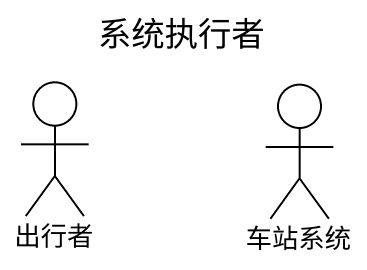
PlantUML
@startuml
title 系统执行者
actor 出行者
actor 车站系统
@enduml
